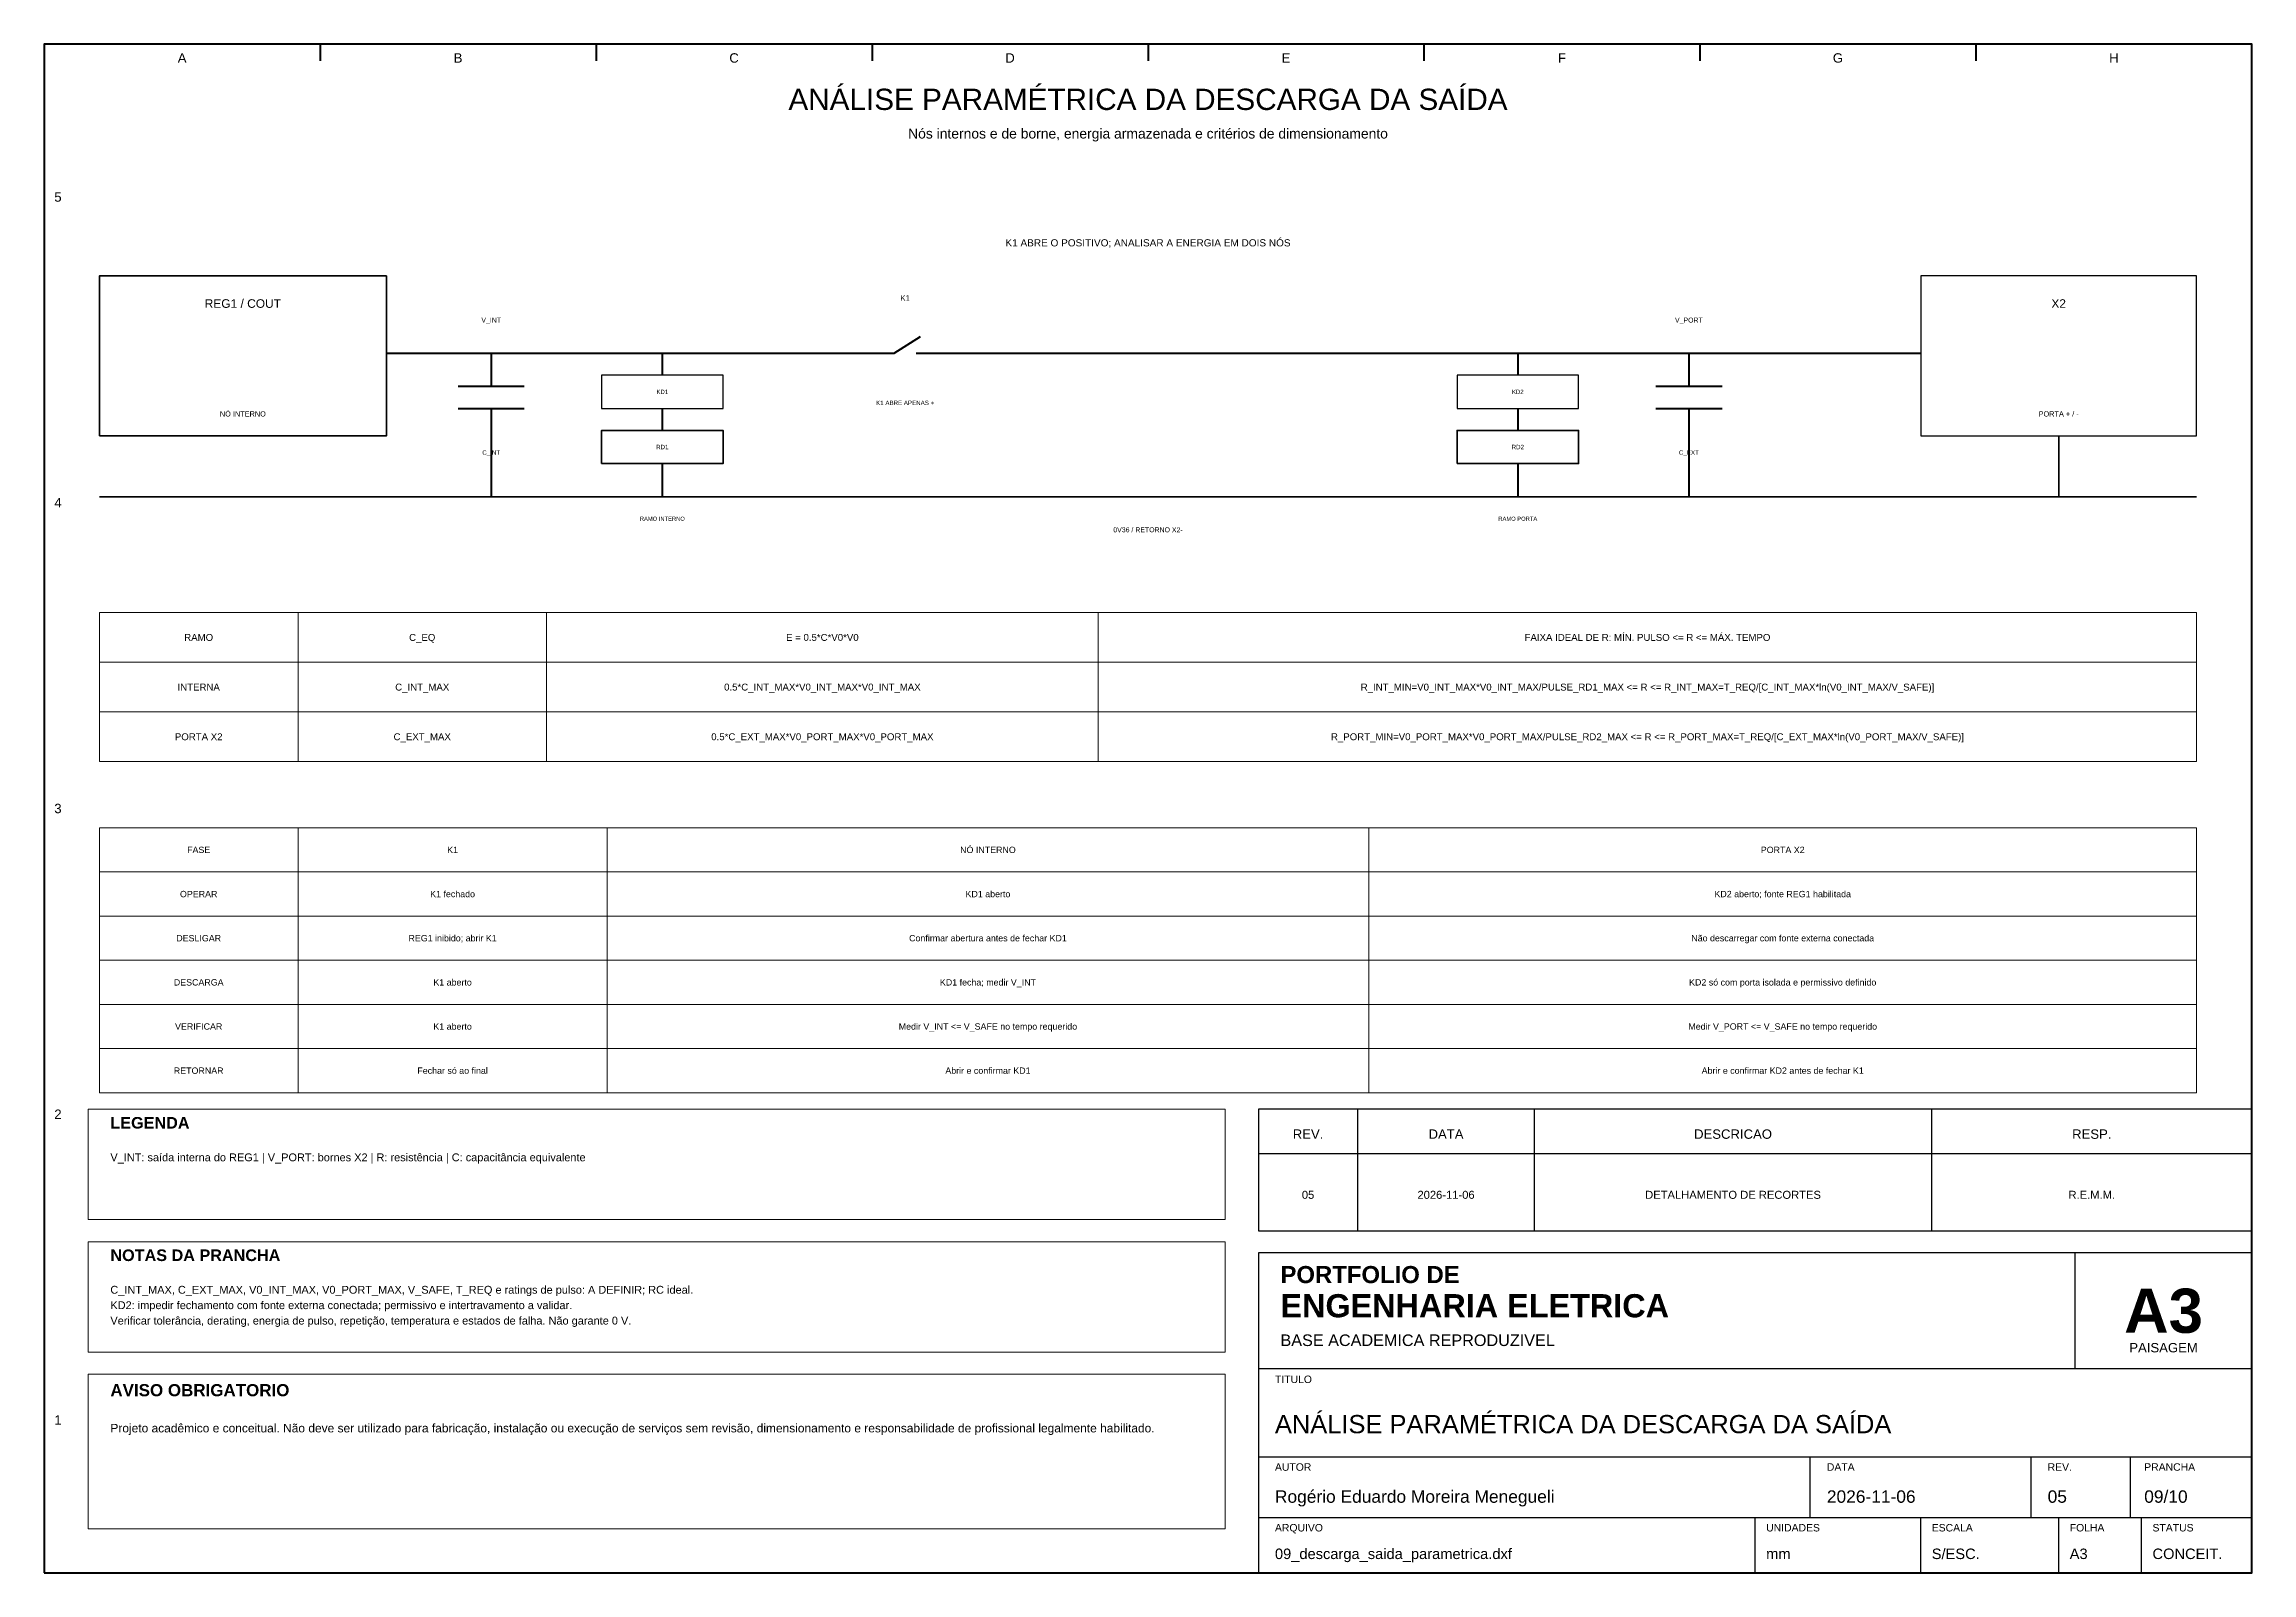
# Model space of a CAD drawing. Header units: millimetres. Extents: x 10 to 410, y 10 to 287.
import ezdxf
from ezdxf.enums import TextEntityAlignment as Align

# ---------------------------------------------------------------- set-up
doc = ezdxf.new("R2010")
doc.units = ezdxf.units.MM
for name, color, linetype, lineweight in [('00_MOLDURA', 7, 'CONTINUOUS', 50), ('01_CARIMBO', 7, 'CONTINUOUS', 25), ('02_TEXTO', 7, 'CONTINUOUS', 18), ('04_EQUIPAMENTOS', 32, 'CONTINUOUS', 35), ('05_POTENCIA', 12, 'CONTINUOUS', 50), ('06_COMANDO', 94, 'CONTINUOUS', 25), ('08_CABOS', 124, 'CONTINUOUS', 35), ('09_BORNES', 145, 'CONTINUOUS', 25), ('12_LEGENDA', 7, 'CONTINUOUS', 18), ('13_NOTAS', 7, 'CONTINUOUS', 18)]:
    doc.layers.add(name, color=color, linetype=linetype, lineweight=lineweight)
doc.styles.add('PORTFOLIO_TEXTO', font='arial.ttf')
doc.styles.add('PORTFOLIO_TITULO', font='arialbd.ttf', dxfattribs={"width": 0.92})

# ---------------------------------------------------------------- blocks, each defined once
blk = doc.blocks.new('CARIMBO_A3')
at = {"layer": '01_CARIMBO'}
for p, q in [((148, 37), (148, 58)), ((0, 37), (180, 37)), ((0, 21), (180, 21)), ((100, 10), (100, 21)), ((140, 10), (140, 21)), ((158, 10), (158, 21)), ((0, 10), (180, 10)), ((90, 0), (90, 10)), ((120, 0), (120, 10)), ((145, 0), (145, 10)), ((160, 0), (160, 10))]:
    blk.add_line(p, q, dxfattribs=at)
blk.add_lwpolyline([(0, 0), (180, 0), (180, 58), (0, 58)], close=True, dxfattribs=at)
at = {"layer": '01_CARIMBO', "style": 'PORTFOLIO_TEXTO'}
for s, p in [('TITULO', (3, 34.4)), ('AUTOR', (3, 18.5)), ('DATA', (103, 18.5)), ('REV.', (143, 18.5)), ('PRANCHA', (160.5, 18.5)), ('ARQUIVO', (3, 7.5)), ('UNIDADES', (92, 7.5)), ('ESCALA', (122, 7.5)), ('FOLHA', (147, 7.5)), ('STATUS', (162, 7.5))]:
    blk.add_text(s, height=1.35, dxfattribs=at).set_placement(p)
at = {"layer": '02_TEXTO'}
for s, height, style, p in [('PORTFOLIO DE', 3.1, 'PORTFOLIO_TITULO', (4, 52.5)), ('ENGENHARIA ELETRICA', 4.2, 'PORTFOLIO_TITULO', (4, 46.3)), ('BASE ACADEMICA REPRODUZIVEL', 2.1, 'PORTFOLIO_TEXTO', (4, 41.1))]:
    blk.add_text(s, height=height, dxfattribs=dict(at, style=style)).set_placement(p)
for s, height, style, p in [('A3', 8, 'PORTFOLIO_TITULO', (164, 47.5)), ('PAISAGEM', 1.7, 'PORTFOLIO_TEXTO', (164, 40.8))]:
    blk.add_text(s, height=height, dxfattribs=dict(at, style=style)).set_placement(p, align=Align.MIDDLE_CENTER)
at = {"layer": '02_TEXTO', "style": 'PORTFOLIO_TEXTO'}
for tag, p, height in [('TITULO', (3, 25.3), 3.3), ('AUTOR', (3, 12.7), 2.25), ('DATA', (103, 12.7), 2.25), ('REVISAO', (143, 12.7), 2.25), ('PRANCHA', (160.5, 12.7), 2.25), ('ARQUIVO', (3, 2.5), 1.9), ('UNIDADES', (92, 2.5), 1.9), ('ESCALA', (122, 2.5), 1.9), ('FOLHA', (147, 2.5), 1.9), ('STATUS', (162, 2.5), 1.9)]:
    blk.add_attdef(tag, p, '', height=height, dxfattribs=at)
blk = doc.blocks.new('P09_CHAVE')
at = {"layer": '05_POTENCIA'}
for p, q in [((-6, 0), (-2, 0)), ((-2, 0), (2.8, 3)), ((2, 0), (6, 0))]:
    blk.add_line(p, q, dxfattribs=at)

msp = doc.modelspace()

# ---------------------------------------------------------------- linework, layer by layer
at = {"layer": '00_MOLDURA'}
for p, q in [((60, 287), (60, 284)), ((110, 287), (110, 284)), ((160, 287), (160, 284)), ((210, 287), (210, 284)), ((260, 287), (260, 284)), ((310, 287), (310, 284)), ((360, 287), (360, 284))]:
    msp.add_line(p, q, dxfattribs=at)
msp.add_lwpolyline([(10, 10), (410, 10), (410, 287), (10, 287)], close=True, dxfattribs=at)
at = {"layer": '01_CARIMBO'}
for p, q in [((248, 72), (248, 94)), ((280, 72), (280, 94)), ((352, 72), (352, 94)), ((230, 86), (410, 86))]:
    msp.add_line(p, q, dxfattribs=at)
msp.add_lwpolyline([(230, 72), (410, 72), (410, 94), (230, 94)], close=True, dxfattribs=at)
at = {"layer": '04_EQUIPAMENTOS'}
for points in [[(20, 216), (72, 216), (72, 245), (20, 245)], [(111, 211), (133, 211), (133, 217), (111, 217)], [(266, 211), (288, 211), (288, 217), (266, 217)]]:
    msp.add_lwpolyline(points, close=True, dxfattribs=at)
at = {"layer": '05_POTENCIA'}
for p, q in [((72, 231), (160, 231)), ((91, 231), (91, 225)), ((122, 231), (122, 227)), ((172, 231), (350, 231)), ((277, 231), (277, 227)), ((308, 231), (308, 225)), ((85, 225), (97, 225)), ((302, 225), (314, 225)), ((85, 221), (97, 221)), ((91, 221), (91, 205)), ((122, 221), (122, 217)), ((277, 221), (277, 217)), ((302, 221), (314, 221)), ((308, 221), (308, 205)), ((122, 211), (122, 205)), ((277, 211), (277, 205))]:
    msp.add_line(p, q, dxfattribs=at)
at = {"layer": '06_COMANDO'}
for points in [[(111, 221), (133, 221), (133, 227), (111, 227)], [(266, 221), (288, 221), (288, 227), (266, 227)]]:
    msp.add_lwpolyline(points, close=True, dxfattribs=at)
at = {"layer": '08_CABOS'}
for p, q in [((375, 216), (375, 205)), ((20, 205), (400, 205))]:
    msp.add_line(p, q, dxfattribs=at)
at = {"layer": '09_BORNES'}
msp.add_lwpolyline([(350, 216), (400, 216), (400, 245), (350, 245)], close=True, dxfattribs=at)
at = {"layer": '12_LEGENDA'}
for p, q in [((56, 157), (56, 184)), ((101, 157), (101, 184)), ((201, 157), (201, 184)), ((20, 175), (400, 175)), ((20, 166), (400, 166)), ((56, 97), (56, 145)), ((112, 97), (112, 145)), ((250, 97), (250, 145)), ((20, 137), (400, 137)), ((20, 129), (400, 129)), ((20, 121), (400, 121)), ((20, 113), (400, 113)), ((20, 105), (400, 105))]:
    msp.add_line(p, q, dxfattribs=at)
for points in [[(20, 157), (400, 157), (400, 184), (20, 184)], [(20, 97), (400, 97), (400, 145), (20, 145)], [(18, 74), (224, 74), (224, 94), (18, 94)]]:
    msp.add_lwpolyline(points, close=True, dxfattribs=at)
at = {"layer": '13_NOTAS'}
for points in [[(18, 50), (224, 50), (224, 70), (18, 70)], [(18, 18), (224, 18), (224, 46), (18, 46)]]:
    msp.add_lwpolyline(points, close=True, dxfattribs=at)

# ---------------------------------------------------------------- block references
at = {"layer": '01_CARIMBO'}
msp.add_blockref('CARIMBO_A3', (230, 10), dxfattribs=at).add_auto_attribs({'TITULO': 'ANÁLISE PARAMÉTRICA DA DESCARGA DA SAÍDA', 'AUTOR': 'Rogério Eduardo Moreira Menegueli', 'DATA': '2026-11-06', 'REVISAO': '05', 'PRANCHA': '09/10', 'ARQUIVO': '09_descarga_saida_parametrica.dxf', 'UNIDADES': 'mm', 'ESCALA': 'S/ESC.', 'FOLHA': 'A3', 'STATUS': 'CONCEIT.'})
at = {"layer": '05_POTENCIA'}
msp.add_blockref('P09_CHAVE', (166, 231), dxfattribs=at)

# ---------------------------------------------------------------- texts
at = {"layer": '00_MOLDURA', "style": 'PORTFOLIO_TEXTO'}
for s, p in [('A', (35, 284.5)), ('B', (85, 284.5)), ('C', (135, 284.5)), ('D', (185, 284.5)), ('E', (235, 284.5)), ('F', (285, 284.5)), ('G', (335, 284.5)), ('H', (385, 284.5)), ('5', (12.5, 259.3)), ('4', (12.5, 203.9)), ('3', (12.5, 148.5)), ('2', (12.5, 93.1)), ('1', (12.5, 37.7))]:
    msp.add_text(s, height=1.7, dxfattribs=at).set_placement(p, align=Align.MIDDLE_CENTER)
at = {"layer": '01_CARIMBO', "style": 'PORTFOLIO_TEXTO'}
for s, p in [('REV.', (239, 89.5)), ('DATA', (264, 89.5)), ('DESCRICAO', (316, 89.5)), ('RESP.', (381, 89.5))]:
    msp.add_text(s, height=1.7, dxfattribs=at).set_placement(p, align=Align.MIDDLE_CENTER)
at = {"layer": '02_TEXTO', "style": 'PORTFOLIO_TEXTO'}
for s, height, p in [('ANÁLISE PARAMÉTRICA DA DESCARGA DA SAÍDA', 3.85, (210, 277)), ('Nós internos e de borne, energia armazenada e critérios de dimensionamento', 1.8, (210, 270.8)), ('NÓ INTERNO', 0.95, (46, 220)), ('K1 ABRE APENAS +', 0.8, (166, 222)), ('PORTA + / -', 0.95, (375, 220)), ('RAMO INTERNO', 0.75, (122, 201)), ('RAMO PORTA', 0.75, (277, 201)), ('INTERNA', 1.25, (38, 170.5)), ('C_INT_MAX', 1.25, (78.5, 170.5)), ('0.5*C_INT_MAX*V0_INT_MAX*V0_INT_MAX', 1.25, (151, 170.5)), ('R_INT_MIN=V0_INT_MAX*V0_INT_MAX/PULSE_RD1_MAX <= R <= R_INT_MAX=T_REQ/[C_INT_MAX*ln(V0_INT_MAX/V_SAFE)]', 1.25, (300.5, 170.5)), ('PORTA X2', 1.25, (38, 161.5)), ('C_EXT_MAX', 1.25, (78.5, 161.5)), ('0.5*C_EXT_MAX*V0_PORT_MAX*V0_PORT_MAX', 1.25, (151, 161.5)), ('R_PORT_MIN=V0_PORT_MAX*V0_PORT_MAX/PULSE_RD2_MAX <= R <= R_PORT_MAX=T_REQ/[C_EXT_MAX*ln(V0_PORT_MAX/V_SAFE)]', 1.25, (300.5, 161.5)), ('OPERAR', 1.15, (38, 133)), ('K1 fechado', 1.15, (84, 133)), ('KD1 aberto', 1.15, (181, 133)), ('KD2 aberto; fonte REG1 habilitada', 1.15, (325, 133)), ('DESLIGAR', 1.15, (38, 125)), ('REG1 inibido; abrir K1', 1.15, (84, 125)), ('Confirmar abertura antes de fechar KD1', 1.15, (181, 125)), ('Não descarregar com fonte externa conectada', 1.15, (325, 125)), ('DESCARGA', 1.15, (38, 117)), ('K1 aberto', 1.15, (84, 117)), ('KD1 fecha; medir V_INT', 1.15, (181, 117)), ('KD2 só com porta isolada e permissivo definido', 1.15, (325, 117)), ('VERIFICAR', 1.15, (38, 109)), ('K1 aberto', 1.15, (84, 109)), ('Medir V_INT <= V_SAFE no tempo requerido', 1.15, (181, 109)), ('Medir V_PORT <= V_SAFE no tempo requerido', 1.15, (325, 109)), ('RETORNAR', 1.15, (38, 101)), ('Fechar só ao final', 1.15, (84, 101)), ('Abrir e confirmar KD1', 1.15, (181, 101)), ('Abrir e confirmar KD2 antes de fechar K1', 1.15, (325, 101)), ('05', 1.45, (239, 78.5)), ('2026-11-06', 1.45, (264, 78.5)), ('DETALHAMENTO DE RECORTES', 1.45, (316, 78.5)), ('R.E.M.M.', 1.45, (381, 78.5))]:
    msp.add_text(s, height=height, dxfattribs=at).set_placement(p, align=Align.MIDDLE_CENTER)
at = {"layer": '04_EQUIPAMENTOS', "style": 'PORTFOLIO_TEXTO'}
for s, height, p in [('REG1 / COUT', 1.55, (46, 240)), ('C_INT', 0.8, (91, 213)), ('RD1', 0.8, (122, 214)), ('RD2', 0.8, (277, 214)), ('C_EXT', 0.8, (308, 213))]:
    msp.add_text(s, height=height, dxfattribs=at).set_placement(p, align=Align.MIDDLE_CENTER)
at = {"layer": '05_POTENCIA', "style": 'PORTFOLIO_TEXTO'}
for s, height, p in [('K1 ABRE O POSITIVO; ANALISAR A ENERGIA EM DOIS NÓS', 1.3, (210, 251)), ('K1', 1, (166, 241)), ('V_INT', 0.9, (91, 237)), ('V_PORT', 0.9, (308, 237))]:
    msp.add_text(s, height=height, dxfattribs=at).set_placement(p, align=Align.MIDDLE_CENTER)
at = {"layer": '06_COMANDO', "style": 'PORTFOLIO_TEXTO'}
for s, p in [('KD1', (122, 224)), ('KD2', (277, 224))]:
    msp.add_text(s, height=0.78, dxfattribs=at).set_placement(p, align=Align.MIDDLE_CENTER)
at = {"layer": '08_CABOS', "style": 'PORTFOLIO_TEXTO'}
msp.add_text('0V36 / RETORNO X2-', height=0.9, dxfattribs=at).set_placement((210, 199), align=Align.MIDDLE_CENTER)
at = {"layer": '09_BORNES', "style": 'PORTFOLIO_TEXTO'}
msp.add_text('X2', height=1.55, dxfattribs=at).set_placement((375, 240), align=Align.MIDDLE_CENTER)
at = {"layer": '12_LEGENDA', "style": 'PORTFOLIO_TEXTO'}
for s, height, p in [('RAMO', 1.25, (38, 179.5)), ('C_EQ', 1.25, (78.5, 179.5)), ('E = 0.5*C*V0*V0', 1.25, (151, 179.5)), ('FAIXA IDEAL DE R: MÍN. PULSO <= R <= MÁX. TEMPO', 1.25, (300.5, 179.5)), ('FASE', 1.15, (38, 141)), ('K1', 1.15, (84, 141)), ('NÓ INTERNO', 1.15, (181, 141)), ('PORTA X2', 1.15, (325, 141))]:
    msp.add_text(s, height=height, dxfattribs=at).set_placement(p, align=Align.MIDDLE_CENTER)
at = {"layer": '12_LEGENDA', "style": 'PORTFOLIO_TITULO'}
msp.add_text('LEGENDA', height=2.1, dxfattribs=at).set_placement((22, 90.5))
at = {"layer": '12_LEGENDA', "insert": (22, 86), "char_height": 1.42, "width": 198, "attachment_point": 1, "line_spacing_factor": 1.18, "style": 'PORTFOLIO_TEXTO'}
msp.add_mtext('V_INT: saída interna do REG1 | V_PORT: bornes X2 | R: resistência | C: capacitância equivalente', dxfattribs=at)
at = {"layer": '13_NOTAS', "style": 'PORTFOLIO_TITULO'}
for s, height, p in [('NOTAS DA PRANCHA', 2.1, (22, 66.5)), ('AVISO OBRIGATORIO', 2.2, (22, 42))]:
    msp.add_text(s, height=height, dxfattribs=at).set_placement(p)
at = {"layer": '13_NOTAS', "width": 198, "attachment_point": 1, "line_spacing_factor": 1.18, "style": 'PORTFOLIO_TEXTO'}
for s, insert, char_height in [('C_INT_MAX, C_EXT_MAX, V0_INT_MAX, V0_PORT_MAX, V_SAFE, T_REQ e ratings de pulso: A DEFINIR; RC ideal.\\PKD2: impedir fechamento com fonte externa conectada; permissivo e intertravamento a validar.\\PVerificar tolerância, derating, energia de pulso, repetição, temperatura e estados de falha. Não garante 0 V.', (22, 62), 1.42), ('Projeto acadêmico e conceitual. Não deve ser utilizado para fabricação, instalação ou execução de serviços sem revisão, dimensionamento e responsabilidade de profissional legalmente habilitado.', (22, 37), 1.55)]:
    msp.add_mtext(s, dxfattribs=dict(at, insert=insert, char_height=char_height))

doc.saveas('drawing.dxf')
